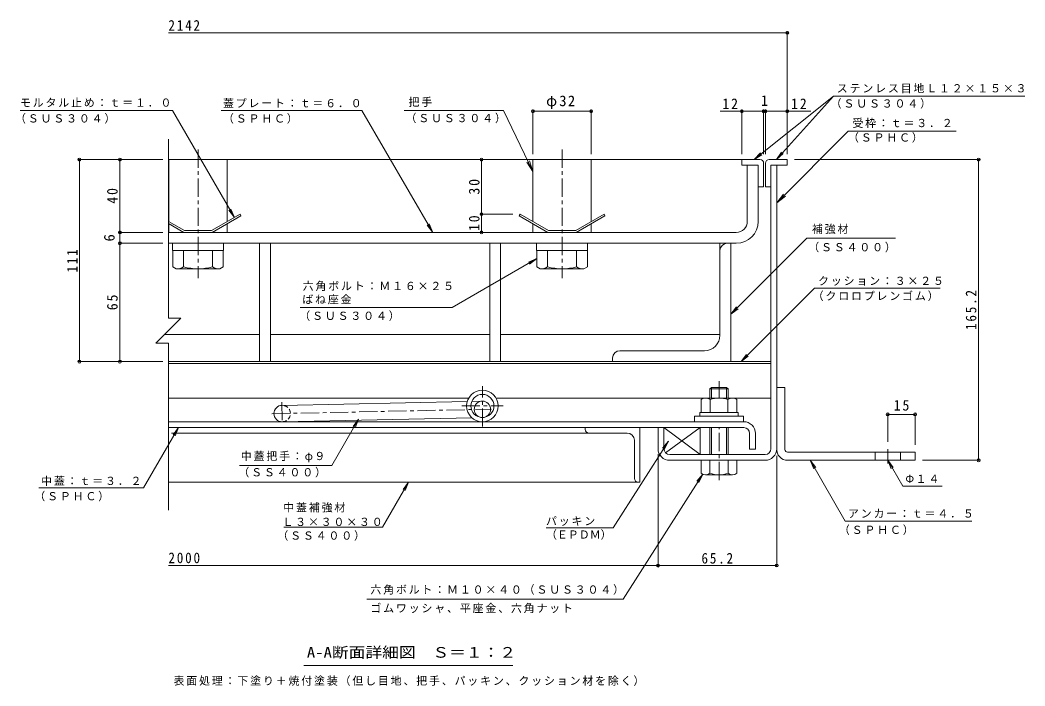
# Model space of a CAD drawing. Units: millimetres on the paper, enlarged 10 times, with parts at other scales. Extents: x -2685 to 2799, y -1962 to 1857.
# Drawn here: x 39 to 2799, y 29 to 1857 of the extents above; entities that cross this region are included whole.
import ezdxf
from ezdxf.enums import TextEntityAlignment as Align

# ---------------------------------------------------------------- set-up
doc = ezdxf.new("R2010")
doc.units = ezdxf.units.MM
doc.header["$LTSCALE"] = 10
doc.header["$PDMODE"] = 32
doc.header["$PDSIZE"] = 8
doc.linetypes.add('CHAIN1', pattern=[8, 5, -1, 1, -1])
doc.linetypes.add('DASHED1', pattern=[1.8, 1.2, -0.6])
for name, color, linetype, lineweight in [('D-1', 2, 'Continuous', 9), ('D-2', 3, 'Continuous', 9), ('D-3', 4, 'Continuous', 9), ('D-5', 7, 'Continuous', 9), ('D-6', 6, 'Continuous', 9), ('D-7', 5, 'Continuous', 5), ('D-8', 5, 'Continuous', 5), ('D-9', 134, 'Continuous', 5), ('D-A', 3, 'Continuous', 9), ('D-B', 6, 'Continuous', 9), ('D-C', 2, 'Continuous', 9), ('D-D', 4, 'Continuous', 9), ('D-E', 3, 'Continuous', 9), ('D-F', 7, 'Continuous', 9)]:
    doc.layers.add(name, color=color, linetype=linetype, lineweight=lineweight)
doc.styles.add('ＭＳ ゴシック', font='')
doc.styles.get('ＭＳ ゴシック').set_extended_font_data('MS Gothic')

msp = doc.modelspace()

# ---------------------------------------------------------------- linework, layer by layer
at = {"layer": 'D-1'}
for p, q in [((2101.81, 680.24), (2101.81, 1459.24)), ((2117.81, 1459.24), (2101.81, 1459.24)), ((2117.81, 680.24), (2117.81, 1459.24)), ((1807.81, 680.24), (1807.81, 738.24)), ((2085.81, 664.24), (1823.81, 664.24)), ((1823.81, 648.24), (1934.31, 648.24)), ((2085.81, 648.24), (1984.31, 648.24))]:
    msp.add_line(p, q, dxfattribs=at)
msp.add_lwpolyline([(1791.81, 680.24), (1791.81, 738.24), (1807.81, 738.24)], dxfattribs=at)
for centre, radius, start, end in [((1823.81, 680.24), 32, 180, 270), ((1823.81, 680.24), 16, 180, 270), ((2085.81, 680.24), 16, 270, 0), ((2085.81, 680.24), 32, 270, 0)]:
    msp.add_arc(centre, radius, start, end, dxfattribs=at)
at = {"layer": 'D-2'}
for p, q in [((2036.81, 1459.24), (2066.81, 1459.24)), ((2036.81, 1459.24), (2036.81, 1304.24)), ((2066.81, 1304.24), (2066.81, 1459.24)), ((446.81, 1274.24), (2006.81, 1274.24)), ((446.81, 1244.24), (2006.81, 1244.24))]:
    msp.add_line(p, q, dxfattribs=at)
at = {"layer": 'D-2', "linetype": 'CHAIN1'}
for p, q in [((1309.31, 740.75), (1309.31, 851.73)), ((1252.57, 797.49), (1366.05, 797.49))]:
    msp.add_line(p, q, dxfattribs=at)
at = {"layer": 'D-2'}
for radius in [43.25, 31.75]:
    msp.add_circle((1309.31, 797.49), radius, dxfattribs=at)
for radius in [30, 60]:
    msp.add_arc((2006.81, 1304.24), radius, 270, 0, dxfattribs=at)
at = {"layer": 'D-3'}
for p, q in [((2021.81, 1474.24), (446.81, 1474.24)), ((2021.81, 1474.24), (2021.81, 1459.24)), ((2071.81, 1474.24), (2021.81, 1474.24)), ((2081.81, 1464.24), (2081.81, 1399.24)), ((2086.81, 1464.24), (2086.81, 1399.24)), ((2096.81, 1474.24), (2146.81, 1474.24)), ((2146.81, 1474.24), (2146.81, 1459.24)), ((2021.81, 1459.24), (2066.81, 1459.24)), ((2066.81, 1459.24), (2066.81, 1399.24)), ((2146.81, 1459.24), (2101.81, 1459.24)), ((2101.81, 1399.24), (2101.81, 1459.24)), ((2066.81, 1399.24), (2081.81, 1399.24)), ((2101.81, 1399.24), (2086.81, 1399.24)), ((446.81, 1304.5), (490.56, 1279.24)), ((446.81, 1298.73), (489.22, 1274.24)), ((643.5, 1324.24), (565.56, 1279.24)), ((646, 1319.91), (566.9, 1274.24)), ((643.5, 1324.24), (646, 1319.91)), ((1412.62, 1324.24), (1410.12, 1319.91)), ((1410.12, 1319.91), (1489.22, 1274.24)), ((1412.62, 1324.24), (1490.56, 1279.24)), ((1643.5, 1324.24), (1565.56, 1279.24)), ((1646, 1319.91), (1566.9, 1274.24)), ((1643.5, 1324.24), (1646, 1319.91)), ((489.22, 1274.24), (566.9, 1274.24)), ((565.56, 1279.24), (490.56, 1279.24)), ((1489.22, 1274.24), (1566.9, 1274.24)), ((1565.56, 1279.24), (1490.56, 1279.24))]:
    msp.add_line(p, q, dxfattribs=at)
for centre, start, end in [((2071.81, 1464.24), 0, 90), ((2096.81, 1464.24), 90, 180)]:
    msp.add_arc(centre, 10, start, end, dxfattribs=at)
at = {"layer": 'D-5'}
for p, q in [((2273.64, 1648.29), (2055.72, 1474.24)), ((2273.64, 1648.29), (2799.49, 1648.29)), ((39.37, 1608.99), (458.3, 1608.99)), ((591.32, 1608.99), (978.51, 1608.99)), ((1172.8, 1274.24), (978.51, 1608.99)), ((1367.65, 1608.99), (1094.39, 1608.99)), ((1367.65, 1608.99), (1448.06, 1441.9)), ((2314.21, 1552.28), (2117.81, 1355.21)), ((2314.21, 1552.28), (2610.55, 1552.28)), ((2055.72, 1474.24), (2073.05, 1492.26)), ((2116.84, 1474.24), (2135.86, 1490.47)), ((1448.06, 1441.9), (1431.63, 1467.01)), ((1448.06, 1441.9), (1438.69, 1470.4)), ((2055.72, 1474.24), (2077.13, 1487.16)), ((2117.81, 1355.21), (2136.03, 1379.04)), ((2117.81, 1355.21), (2141.58, 1373.51)), ((627.9, 1315.24), (612.68, 1335.07)), ((1172.8, 1274.24), (1163.18, 1297.32)), ((1172.8, 1274.24), (1157.54, 1294.04)), ((2444.31, 1258.46), (2200.75, 1258.46)), ((1458.56, 1202.16), (1435.46, 1192.59)), ((2221.85, 1121.33), (2566.39, 1121.33)), ((1226.03, 1067.91), (809.05, 1067.91)), ((1991.81, 1049.52), (2011.64, 1064.74)), ((2019.76, 919.24), (2039.59, 934.46)), ((969.32, 760.89), (954.06, 741.09)), ((969.32, 760.89), (959.7, 737.81)), ((378.47, 572.41), (474.71, 738.24)), ((474.71, 738.24), (459.45, 718.44)), ((474.71, 738.24), (465.09, 715.16)), ((1668.57, 463.12), (1820.3, 701.22)), ((1820.3, 701.22), (1804.22, 682.07)), ((1820.3, 701.22), (1809.73, 678.56)), ((2209.72, 648.24), (2219.29, 625.14)), ((2209.72, 648.24), (2224.94, 628.4)), ((2209.72, 648.24), (2306.13, 481.25)), ((2422.81, 648.24), (2432.38, 625.14)), ((2422.81, 648.24), (2438.03, 628.4)), ((2422.81, 648.24), (2463.92, 577.03)), ((1696.35, 267.11), (1914.76, 609.86)), ((1914.76, 609.86), (1898.69, 590.71)), ((1914.76, 609.86), (1904.19, 587.21)), ((1034.61, 464.29), (1106.55, 588.24)), ((1106.55, 588.24), (1091.28, 568.44)), ((1106.55, 588.24), (1096.93, 565.16)), ((90.74, 572.41), (378.47, 572.41)), ((2463.92, 577.03), (2571.98, 577.03)), ((2306.13, 481.25), (2653.57, 481.25)), ((763.57, 464.29), (1034.61, 464.29)), ((1484, 463.12), (1668.57, 463.12)), ((991.48, 267.11), (1696.35, 267.11)), ((1393.32, 84.9), (818.32, 84.9))]:
    msp.add_line(p, q, dxfattribs=at)
for points in [[(2273.64, 1648.29), (2116.84, 1474.24), (2131.01, 1494.84)], [(458.3, 1608.99), (627.9, 1315.24), (618.34, 1338.33)], [(2200.75, 1258.46), (1991.81, 1049.52), (2007.03, 1069.35)], [(1226.03, 1067.91), (1458.56, 1202.16), (1438.72, 1186.94)], [(2221.85, 1121.33), (2019.76, 919.24), (2034.98, 939.08)], [(641.93, 633.97), (895.66, 633.97), (969.32, 760.89)]]:
    msp.add_lwpolyline(points, dxfattribs=at)
at = {"layer": 'D-6'}
for p, q in [((2101.81, 1368.23), (2101.81, 1353.23)), ((446.81, 919.24), (2101.81, 919.24)), ((446.81, 914.24), (2101.81, 914.24)), ((1271.93, 819.24), (446.81, 819.24)), ((758.84, 799.23), (1267.87, 809.88)), ((1280.19, 810.13), (1308.84, 810.73)), ((1346.69, 819.24), (1916.81, 819.24)), ((2001.81, 819.24), (2101.81, 819.24)), ((759.78, 754.24), (1280.61, 765.13)), ((1309.31, 765.73), (1309.78, 765.74)), ((1807.81, 738.24), (1807.81, 680.24)), ((1812.33, 669.09), (1907.81, 738.24))]:
    msp.add_line(p, q, dxfattribs=at)
at = {"layer": 'D-6', "linetype": 'CHAIN1'}
for p, q in [((758.65, 808.24), (759.9, 748.36)), ((730.79, 776.14), (1334.59, 788.77))]:
    msp.add_line(p, q, dxfattribs=at)
at = {"layer": 'D-6'}
msp.add_lwpolyline([(1823.81, 664.24), (1907.81, 664.24), (1907.81, 738.24), (1807.81, 738.24), (1907.81, 664.24)], dxfattribs=at)
msp.add_circle((1309.31, 788.24), 22.5, dxfattribs=at)
msp.add_arc((759.31, 776.74), 22.5, 90, 270, dxfattribs=at)
at = {"layer": 'D-6', "linetype": 'DASHED1'}
msp.add_arc((759.31, 776.74), 22.5, 270, 90, dxfattribs=at)
at = {"layer": 'D-7', "linetype": 'CHAIN1'}
for p, q in [((1959.31, 819.24), (1959.31, 865.9)), ((1959.31, 593.85), (1959.31, 738.24))]:
    msp.add_line(p, q, dxfattribs=at)
at = {"layer": 'D-7'}
for p, q in [((1938.37, 848.24), (1934.31, 844.18)), ((1984.31, 844.18), (1934.31, 844.18)), ((1934.31, 819.24), (1934.31, 844.18)), ((1980.25, 848.24), (1938.37, 848.24)), ((1938.37, 819.24), (1938.37, 848.24)), ((1980.25, 848.24), (1984.31, 844.18)), ((1980.25, 819.24), (1980.25, 848.24)), ((1984.31, 844.18), (1984.31, 820.74)), ((1984.31, 844.18), (1984.31, 819.24)), ((1934.31, 738.24), (1934.31, 664.24)), ((1938.37, 664.24), (1938.37, 738.24)), ((1980.25, 664.24), (1980.25, 738.24)), ((1984.31, 738.24), (1984.31, 664.24)), ((2008.31, 648.24), (1910.31, 648.24)), ((1910.31, 612.71), (1910.31, 648.24)), ((1934.31, 648.24), (1934.31, 612.71)), ((1984.31, 648.24), (1984.31, 612.71)), ((2008.31, 612.71), (2008.31, 648.24)), ((1996.31, 608.24), (1922.31, 608.24))]:
    msp.add_line(p, q, dxfattribs=at)
at = {"layer": 'D-7', "color": 2, "lineweight": 9}
for p, q in [((1910.23, 815.44), (1916.81, 819.24)), ((1910.23, 815.44), (1910.23, 779.24)), ((2001.81, 819.24), (1916.81, 819.24)), ((1934.77, 815.44), (1934.77, 779.24)), ((1983.85, 815.44), (1983.85, 779.24))]:
    msp.add_line(p, q, dxfattribs=at)
at = {"layer": 'D-7', "color": 6, "lineweight": 9}
for p, q in [((1906.81, 779.24), (1906.81, 769.24)), ((1906.81, 769.24), (2011.81, 769.24))]:
    msp.add_line(p, q, dxfattribs=at)
at = {"layer": 'D-7', "color": 134}
for p, q in [((1891.81, 769.24), (1891.81, 754.24)), ((1891.81, 769.24), (2026.81, 769.24)), ((1891.81, 754.24), (2026.81, 754.24)), ((2026.81, 769.24), (2026.81, 754.24))]:
    msp.add_line(p, q, dxfattribs=at)
at = {"layer": 'D-7', "color": 2, "lineweight": 9}
msp.add_lwpolyline([(2001.81, 819.24), (2008.38, 815.44), (2008.38, 779.24), (1910.23, 779.24)], dxfattribs=at)
at = {"layer": 'D-7', "color": 6, "lineweight": 9}
msp.add_lwpolyline([(1906.81, 779.24), (2011.81, 779.24), (2011.81, 769.24)], dxfattribs=at)
at = {"layer": 'D-7', "color": 2, "lineweight": 9}
for centre, radius, start, end in [((1924.72, 790.36), 28.97, 94.38438, 120), ((1921.74, 795.04), 24.21, 57.42749, 88.18784), ((1959.31, 738.03), 81.2, 72.41188, 107.5881), ((1996.88, 795.04), 24.21, 91.81215, 122.57249), ((1993.9, 790.36), 28.97, 59.99998, 85.6156)]:
    msp.add_arc(centre, radius, start, end, dxfattribs=at)
at = {"layer": 'D-7'}
for centre, radius, start, end in [((1922.31, 626.57), 18.33, 229.1022, 310.89809), ((1959.31, 680.32), 72.08, 249.70546, 290.29454), ((1996.31, 626.57), 18.33, 229.10191, 310.8978)]:
    msp.add_arc(centre, radius, start, end, dxfattribs=at)
at = {"layer": 'D-8'}
for p, q in [((446.81, 1244.24), (696.81, 1244.24)), ((726.81, 1244.24), (1991.81, 1244.24)), ((1991.81, 1244.24), (1991.81, 919.24)), ((1991.81, 919.24), (446.81, 919.24))]:
    msp.add_line(p, q, dxfattribs=at)
at = {"layer": 'D-9'}
for p, q in [((1981.81, 1244.24), (1991.81, 1244.24)), ((1991.81, 919.24), (1991.81, 1244.24)), ((458.56, 1224.24), (458.56, 1179.87)), ((488.06, 1179.73), (488.06, 1224.24)), ((568.06, 1179.73), (568.06, 1224.24)), ((597.56, 1224.24), (597.56, 1179.73)), ((1458.56, 1224.24), (1458.56, 1179.87)), ((1488.06, 1179.73), (1488.06, 1224.24)), ((1568.06, 1179.73), (1568.06, 1224.24)), ((1597.56, 1224.24), (1597.56, 1179.73)), ((1961.81, 991.74), (1961.81, 1224.24)), ((468.1, 1174.36), (458.56, 1179.87)), ((588.06, 1174.24), (468.31, 1174.24)), ((588.06, 1174.24), (597.56, 1179.73)), ((1468.1, 1174.36), (1458.56, 1179.87)), ((1588.06, 1174.24), (1468.31, 1174.24)), ((1588.06, 1174.24), (1597.56, 1179.73)), ((1919.31, 949.24), (1686.81, 949.24)), ((1666.81, 929.24), (1666.81, 919.24)), ((1666.81, 919.24), (1991.81, 919.24))]:
    msp.add_line(p, q, dxfattribs=at)
for centre, radius, start, end in [((1981.81, 1224.24), 20, 90, 180), ((469.35, 1208.75), 34.53, 267.86055, 302.81094), ((528.06, 1322.84), 148.6, 254.38446, 285.61554), ((586.77, 1208.75), 34.53, 237.18906, 272.13945), ((1469.35, 1208.75), 34.53, 267.86055, 302.81094), ((1528.06, 1322.84), 148.6, 254.38446, 285.61554), ((1586.77, 1208.75), 34.53, 237.18906, 272.13945), ((1919.31, 991.74), 42.5, 270, 0), ((1686.81, 929.24), 20, 90, 180)]:
    msp.add_arc(centre, radius, start, end, dxfattribs=at)
at = {"layer": 'D-A'}
for p, q in [((2027.31, 754.24), (446.81, 754.24)), ((446.81, 738.24), (2027.31, 738.24)), ((2043.31, 722.24), (2043.31, 679.24)), ((2059.31, 722.24), (2059.31, 679.24)), ((2043.31, 679.24), (2059.31, 679.24))]:
    msp.add_line(p, q, dxfattribs=at)
for radius in [32, 16]:
    msp.add_arc((2027.31, 722.24), radius, 0, 90, dxfattribs=at)
at = {"layer": 'D-B'}
for p, q in [((1591.81, 738.24), (455.18, 738.24)), ((1601.81, 723.24), (455.18, 723.24)), ((1591.81, 738.24), (1741.81, 738.24)), ((1591.81, 733.24), (1591.81, 738.24)), ((1601.81, 723.24), (1706.81, 723.24)), ((1741.81, 738.24), (1741.81, 588.24)), ((1726.81, 598.24), (1726.81, 703.24)), ((1736.81, 588.24), (446.81, 588.24)), ((1736.81, 588.24), (1741.81, 588.24))]:
    msp.add_line(p, q, dxfattribs=at)
for centre, radius, start, end in [((1601.81, 733.24), 10, 180, 270), ((1706.81, 703.24), 20, 0, 90), ((1736.81, 598.24), 10, 180, 270)]:
    msp.add_arc(centre, radius, start, end, dxfattribs=at)
at = {"layer": 'D-C', "linetype": 'CHAIN1'}
for p, q in [((528.06, 1501.92), (528.06, 1148.61)), ((1528.06, 1501.92), (1528.06, 1148.61))]:
    msp.add_line(p, q, dxfattribs=at)
at = {"layer": 'D-C'}
for p, q in [((448.06, 1474.24), (608.06, 1474.24)), ((448.06, 1303.78), (448.06, 1474.24)), ((608.06, 1303.78), (608.06, 1474.24)), ((1448.06, 1474.24), (1608.06, 1474.24)), ((1448.06, 1303.78), (1448.06, 1474.24)), ((1608.06, 1303.78), (1608.06, 1474.24)), ((448.06, 1274.24), (448.06, 1298.01)), ((608.06, 1274.24), (608.06, 1298.01)), ((1448.06, 1274.24), (1448.06, 1298.01)), ((1608.06, 1274.24), (1608.06, 1298.01)), ((608.06, 1274.24), (448.06, 1274.24)), ((1608.06, 1274.24), (1448.06, 1274.24))]:
    msp.add_line(p, q, dxfattribs=at)
at = {"layer": 'D-C', "color": 134, "lineweight": 5}
for p, q in [((458.06, 1244.24), (598.06, 1244.24)), ((598.06, 1244.24), (598.06, 1224.24)), ((1458.06, 1244.24), (1598.06, 1244.24)), ((1598.06, 1244.24), (1598.06, 1224.24))]:
    msp.add_line(p, q, dxfattribs=at)
for points in [[(458.06, 1244.24), (458.06, 1224.24), (598.06, 1224.24)], [(1458.06, 1244.24), (1458.06, 1224.24), (1598.06, 1224.24)]]:
    msp.add_lwpolyline(points, dxfattribs=at)
at = {"layer": 'D-D'}
for p, q in [((446.81, 1244.24), (696.81, 1244.24)), ((696.81, 1244.24), (696.81, 994.24)), ((726.81, 994.24), (726.81, 1244.24)), ((726.81, 1244.24), (1329.31, 1244.24)), ((1329.31, 994.24), (1329.31, 1244.24)), ((1961.81, 1244.24), (1359.31, 1244.24)), ((1359.31, 1244.24), (1359.31, 994.24)), ((1961.81, 994.24), (1961.81, 1244.24)), ((696.81, 994.24), (437.46, 994.24)), ((1329.31, 994.24), (726.81, 994.24)), ((1359.31, 994.24), (1961.81, 994.24))]:
    msp.add_line(p, q, dxfattribs=at)
at = {"layer": 'D-E', "color": 2}
for p, q in [((696.81, 919.24), (696.81, 1244.24)), ((696.81, 1244.24), (726.81, 1244.24)), ((726.81, 1244.24), (726.81, 919.24)), ((1329.31, 919.24), (1329.31, 1244.24)), ((1329.31, 1244.24), (1359.31, 1244.24)), ((1359.31, 1244.24), (1359.31, 919.24)), ((726.81, 919.24), (696.81, 919.24)), ((1359.31, 919.24), (1329.31, 919.24))]:
    msp.add_line(p, q, dxfattribs=at)
at = {"layer": 'D-E'}
for p, q in [((2117.81, 848.24), (2117.81, 680.24)), ((2117.81, 848.24), (2140.31, 848.24)), ((2140.31, 678.24), (2140.31, 848.24)), ((2147.81, 670.74), (2497.81, 670.74)), ((2387.81, 648.24), (2387.81, 670.74)), ((2457.81, 648.24), (2457.81, 670.74)), ((2497.81, 670.74), (2497.81, 648.24)), ((2497.81, 648.24), (2147.81, 648.24))]:
    msp.add_line(p, q, dxfattribs=at)
at = {"layer": 'D-E', "linetype": 'CHAIN1'}
msp.add_line((2422.81, 639.5), (2422.81, 678.95), dxfattribs=at)
at = {"layer": 'D-E'}
for radius, start in [(30, 176.17647), (7.5, 180.00027)]:
    msp.add_arc((2147.81, 678.24), radius, start, 270, dxfattribs=at)
at = {"layer": 'D-F'}
for p, q in [((2146.81, 1822.22), (446.81, 1822.22)), ((2146.81, 1489.24), (2146.81, 1827.22)), ((1448.06, 1489.24), (1448.06, 1611.86)), ((1448.06, 1606.86), (1608.06, 1606.86)), ((1608.06, 1489.24), (1608.06, 1611.86)), ((1962.24, 1606.86), (2081.81, 1606.86)), ((2021.81, 1489.24), (2021.81, 1611.86)), ((2081.81, 1489.24), (2081.81, 1611.86)), ((2081.81, 1606.86), (2086.81, 1606.86)), ((2086.81, 1489.24), (2086.81, 1611.86)), ((2086.81, 1606.86), (2211.16, 1606.86)), ((446.81, 1530), (446.81, 1038.48)), ((431.81, 1474.24), (199.26, 1474.24)), ((202.26, 919.24), (202.26, 1474.24)), ((313.7, 1274.24), (313.7, 1474.24)), ((1306.73, 1324.24), (1306.73, 1474.24)), ((2675.44, 1474.24), (2166.81, 1474.24)), ((2672.44, 648.24), (2672.44, 1474.24)), ((1303.73, 1324.24), (1392.62, 1324.24)), ((1306.73, 1274.24), (1306.73, 1324.24)), ((431.81, 1274.24), (308.7, 1274.24)), ((313.7, 1244.24), (313.7, 1274.24)), ((431.81, 1244.24), (308.7, 1244.24)), ((313.7, 919.24), (313.7, 1244.24)), ((446.81, 969.66), (412.4, 969.66)), ((446.81, 969.66), (446.81, 511.7)), ((199.26, 919.24), (431.81, 919.24)), ((2422.81, 777.49), (2422.81, 698.95)), ((2422.81, 774.49), (2497.81, 774.49)), ((2497.81, 777.49), (2497.81, 690.74)), ((1791.8, 665.24), (1791.8, 354.34)), ((2117.81, 356.34), (2117.81, 660.24)), ((2675.44, 648.24), (2517.81, 648.24)), ((1791.8, 359.34), (446.81, 359.34)), ((1791.8, 359.34), (2117.81, 359.34))]:
    msp.add_line(p, q, dxfattribs=at)
msp.add_lwpolyline([(446.81, 1038.48), (481.22, 1038.48), (412.4, 969.66)], dxfattribs=at)
for p in [(2146.81, 1822.22), (1448.06, 1606.86), (1608.06, 1606.86), (2021.81, 1606.86), (2081.81, 1606.86), (2086.81, 1606.86), (2146.81, 1606.86), (202.26, 1474.24), (313.7, 1474.24), (1306.73, 1474.24), (2672.44, 1474.24), (1306.73, 1324.24), (313.7, 1274.24), (1306.73, 1274.24), (313.7, 1244.24), (202.26, 919.24), (313.7, 919.24), (2422.81, 774.49), (2497.81, 774.49), (2672.44, 648.24), (1791.8, 359.34), (2117.81, 359.34)]:
    msp.add_point(p, dxfattribs=at)

# ---------------------------------------------------------------- texts
at = {"layer": 'D-5', "style": 'ＭＳ ゴシック'}
msp.add_text('（ＥＰＤＭ）', height=21.99, dxfattribs=at).set_placement((1484, 426.55), align=Align.BOTTOM_LEFT)
at = {"layer": 'D-5', "color": 2, "style": 'ＭＳ ゴシック', "width": 1.15}
msp.add_text('A-A断面詳細図\u3000Ｓ＝１：２', height=29.33, dxfattribs=at).set_placement((827.07, 97.4), align=Align.BOTTOM_LEFT)
at = {"layer": 'D-5', "char_height": 21.99, "attachment_point": 7, "style": 'ＭＳ ゴシック'}
for s, insert in [('\\T1.17;ステンレス目地Ｌ１２×１５×３', (2282.84, 1656.46)), ('\\T1.17;モルタル止め：ｔ＝１．０', (38.97, 1618)), ('\\T1.17;蓋プレート：ｔ＝６．０', (596.65, 1616.54)), ('\\T1.17;把手', (1106.49, 1618.83)), ('\\T1.17;（ＳＵＳ３０４）', (2266, 1614.02)), ('\\T1.17;（ＳＵＳ３０４）', (25.41, 1573.09)), ('\\T1.17;（ＳＰＨＣ）', (596.65, 1572.87)), ('\\T1.17;（ＳＵＳ３０４）', (1098.08, 1573.93)), ('\\T1.17;受枠：ｔ＝３．２', (2325.71, 1560.84)), ('\\T1.17;（ＳＰＨＣ）', (2313.54, 1520.69)), ('\\T1.17;補強材', (2214.51, 1269.94)), ('\\T1.17;（ＳＳ４００）', (2204.31, 1219.41)), ('\\T1.17;六角ボルト：Ｍ１６×２５', (815.58, 1113.26)), ('\\T1.17;クッション：３×２５', (2231.4, 1127.66)), ('\\T1.17;ばね座金', (814.53, 1076.54)), ('\\T1.17;（クロロプレンゴム）', (2216.58, 1085.56)), ('\\T1.17;（ＳＵＳ３０４）', (806.27, 1030.98)), ('\\T1.17;中蓋把手：φ９', (645.65, 642.86)), ('\\T1.17;（ＳＳ４００）', (639, 601.32)), ('\\T1.17;Φ１４', (2471.23, 585.55)), ('\\T1.17;中蓋：ｔ＝３．２', (97.18, 578.11)), ('\\T1.17;（ＳＰＨＣ）', (78.5, 535.55)), ('\\T1.17;中蓋補強材', (762.28, 504.79)), ('\\T1.17;アンカー：ｔ＝４．５', (2313.44, 489.77)), ('\\T1.17;Ｌ３×３０×３０', (759.94, 467.6)), ('\\T1.17;パッキン', (1484, 467.94)), ('\\T1.17;（ＳＰＨＣ）', (2288.46, 443.17)), ('\\T1.17;（ＳＳ４００）', (746.1, 427.46)), ('\\T1.17;六角ボルト：Ｍ１０×４０（ＳＵＳ３０４）', (1001.62, 279.13)), ('\\T1.17;ゴムワッシャ、平座金、六角ナット', (1001.62, 228.3)), ('\\T1.17;表面処理：下塗り＋焼付塗装（但し目地、把手、パッキン、クッション材を除く）', (460.82, 28.77))]:
    msp.add_mtext(s, dxfattribs=dict(at, insert=insert))
at = {"layer": 'D-F', "color": 2, "style": 'ＭＳ ゴシック'}
msp.add_text('1', height=29.33, dxfattribs=at).set_placement((2074.31, 1612.86), align=Align.BOTTOM_LEFT)
msp.add_text('6', height=29.33, rotation=90, dxfattribs=at).set_placement((307.7, 1249.24), align=Align.BOTTOM_LEFT)
at = {"layer": 'D-F', "color": 2, "char_height": 29.33, "attachment_point": 7, "style": 'ＭＳ ゴシック'}
for s, insert in [('\\T1.28;\\W0.9;2142', (446.81, 1828.22)), ('\\T1.19;φ32', (1484.31, 1612.86)), ('\\T1.27;\\W0.95;12', (1968.35, 1612.86)), ('\\T1.27;\\W0.95;12', (2157.09, 1612.86)), ('\\T1.27;\\W0.95;15', (2439.06, 784.49)), ('\\T1.28;\\W0.9;2000', (446.81, 365.34)), ('\\T1.28;\\W0.9;65.2', (1911.06, 364.34))]:
    msp.add_mtext(s, dxfattribs=dict(at, insert=insert))
at = {"layer": 'D-F', "color": 2, "char_height": 29.33, "attachment_point": 7, "rotation": 90, "style": 'ＭＳ ゴシック'}
for s, insert in [('\\T1.27;\\W0.95;30', (1301.73, 1377.99)), ('\\T1.27;\\W0.95;40', (307.7, 1352.99)), ('\\T1.27;\\W0.95;10', (1301.73, 1277.99)), ('\\T1.27;\\W0.9;111', (197.26, 1164.24)), ('\\T1.28;\\W0.9;165.2', (2666.44, 1006.24)), ('\\T1.27;\\W0.95;65', (307.7, 1060.49))]:
    msp.add_mtext(s, dxfattribs=dict(at, insert=insert))

doc.saveas('drawing.dxf')
